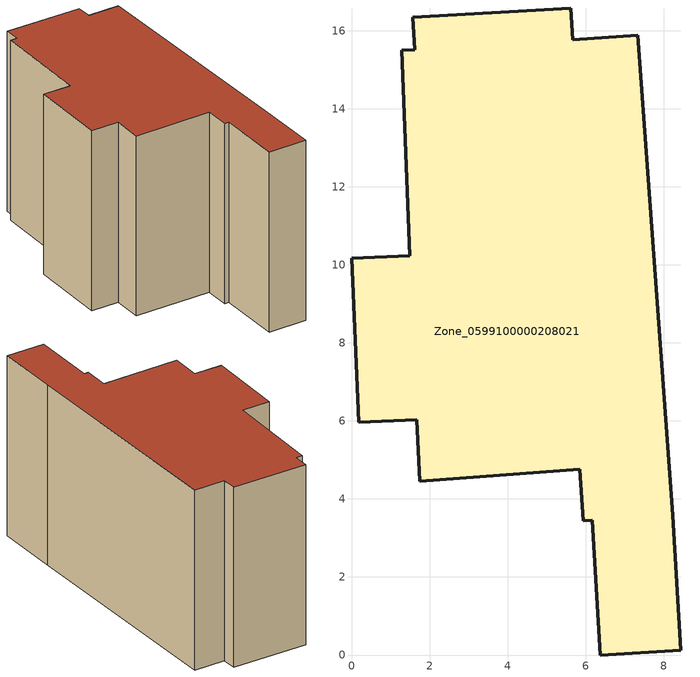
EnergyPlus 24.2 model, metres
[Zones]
Zone_0599100000208021
 floor ground (C_G): 7.33,15.89 8.22,3.58 8.43,0.12 6.37,0 6.17,3.46 5.93,3.44 5.85,4.76 1.74,4.45 1.67,6.03 0.18,5.96 0,10.17 1.49,10.23 1.28,15.51 1.61,15.51 1.56,16.34 5.61,16.59 5.67,15.78 z0
 wall outside (C_F): 8.22,3.58 7.33,15.89 5.67,15.78 5.61,16.59 1.56,16.34 1.61,15.51 1.28,15.51 1.49,10.23 0,10.17 0.18,5.96 1.67,6.03 1.74,4.45 5.85,4.76 5.93,3.44 6.17,3.46 6.37,0 8.43,0.12 8.22,3.58 z0:9.63
 roof outside (C_R): 1.49,10.23 0,10.17 0.18,5.96 1.67,6.03 1.74,4.45 5.85,4.76 5.93,3.44 6.17,3.46 6.37,0 8.43,0.12 8.22,3.58 7.33,15.89 5.67,15.78 5.61,16.59 1.56,16.34 1.61,15.51 1.28,15.51 z9.63
[BUILDING]
Pand.0599100000208021: North Axis=0; Terrain=City; Loads Convergence Tolerance Value=0.04; Temperature Convergence Tolerance Value=0.4; Solar Distribution=FullExterior; Maximum Number of Warmup Days=25; Minimum Number of Warmup Days=1
[Site:Location]
Rotterdam.The.Hague.AP_ZH_NLD Design_Conditions: Latitude=51.96; Longitude=4.45; Time Zone=1; Elevation=-4.5
[SITE:GROUNDTEMPERATURE:BUILDINGSURFACE]
18, 18, 18, 18, 18, 18, 18, 18, 18, 18, 18, 18
[MATERIAL] Thermal Absorptance=0.9; Solar Absorptance=0.7; Visible Absorptance=0.7
Name | Roughness | Thickness | Conductivity | Density | Specific Heat
G.TC.1946 | MediumSmooth | 0.15 | 1 | 540 | 1210
F.TC.1946 | Rough | 0.3 | 0.857143 | 1920 | 840
R.TC.1946 | MediumRough | 0.2 | 0.909091 | 1500 | 1000
[CONSTRUCTION]
C_G: G.TC.1946
C_F: F.TC.1946
C_R: R.TC.1946
[ZONE]
Zone_0599100000208021: Type=1; Multiplier=1; Ceiling Height=Autocalculate; Volume=Autocalculate; Floor Area=autocalculate; Part of Total Floor Area=Yes
[ZONEINFILTRATION:DESIGNFLOWRATE]
Infil_Zone_0599100000208021: Zone or ZoneList or Space or SpaceList=Zone_0599100000208021; Schedule=AlwaysOn; Design Flow Rate Calculation Method=Flow/Area; Flow Rate per Floor Area=0.003; Constant Term Coefficient=1; Temperature Term Coefficient=0; Velocity Term Coefficient=0; Velocity Squared Term Coefficient=0
[HVACTEMPLATE:ZONE:IDEALLOADSAIRSYSTEM]
Zone_0599100000208021: Maximum Heating Supply Air Temperature=50; Minimum Cooling Supply Air Temperature=13; Maximum Heating Supply Air Humidity Ratio=0.0156; Minimum Cooling Supply Air Humidity Ratio=0.0077; Heating Limit=NoLimit; Cooling Limit=NoLimit; Dehumidification Control Type=ConstantSensibleHeatRatio; Cooling Sensible Heat Ratio=0.7; Dehumidification Setpoint=60; Humidification Control Type=None; Humidification Setpoint=30; Outdoor Air Method=None; Outdoor Air Flow Rate per Person=0.00944; Outdoor Air Flow Rate per Zone Floor Area=0; Outdoor Air Flow Rate per Zone=0; Demand Controlled Ventilation Type=None; Outdoor Air Economizer Type=NoEconomizer; Heat Recovery Type=None; Sensible Heat Recovery Effectiveness=0.7; Latent Heat Recovery Effectiveness=0.65
[ZONECONTROL:THERMOSTAT]
ThermostatControl_Zone_0599100000208021: Zone or ZoneList=Zone_0599100000208021; Control Type Schedule=DualSetpointControlType; Control 1=Thermostat_Zone_0599100000208021; Temperature Difference Between Cutout And Setpoint=0
[THERMOSTATSETPOINT:DUALSETPOINT]
Thermostat_Zone_0599100000208021: Heating Setpoint Temperature Schedule=HeatingSetpoint_Zone_0599100000208021; Cooling Setpoint Temperature Schedule=CoolingSetpoint_Zone_0599100000208021
[SCHEDULE:COMPACT]
HeatingSetpoint_Zone_0599100000208021: Through: 12/31, For: AllDays, Until: 24:00, 21
CoolingSetpoint_Zone_0599100000208021: Through: 12/31, For: AllDays, Until: 24:00, 24
DualSetpointControlType: Through: 12/31, For: AllDays, Until: 24:00, 4
AlwaysOn: Through: 12/31, For: AllDays, Until: 24:00, 1
